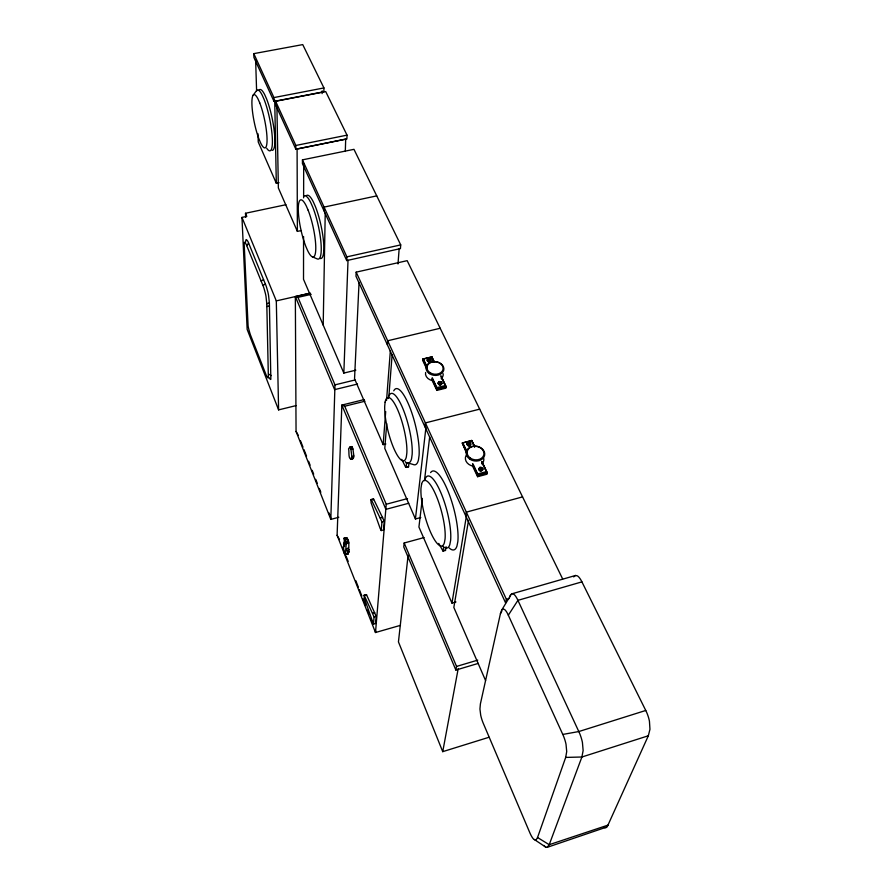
<?xml version="1.0" encoding="UTF-8"?>
<svg xmlns="http://www.w3.org/2000/svg" width="892" height="892" viewBox="0 0 892 892"><rect width="100%" height="100%" fill="white"/><g stroke="black" fill="none" stroke-linecap="round" stroke-linejoin="round"><path stroke-width="1.34" d="M302.444 159.858L302.444 163.649L346.732 260.575L400.43 248.612L400.72 244.899L353.968 149.332L302.444 159.858L346.865 256.863L346.732 260.575M303.57 236.503L303.514 279.319L343.833 373.079L355.819 370.18M303.626 197.834L303.681 163.314M322.135 93.615L322.179 90.839M323.93 87.94L323.874 91.764L274 101.409L253.941 57.501L253.807 53.643L302.734 44.6L323.93 87.94L273.933 97.574L253.807 53.643M324.008 210.846L324.075 207.1L376.736 195.883M323.194 325.089L325.223 213.255M349.173 549.695A2.464 1.16 -21.3 0 0 347.267 551.401A2.464 1.16 -21.3 0 0 348.984 552.126C347.992 548.468 351.047 536.014 344.022 538.233C345.527 541.254 340.075 556.842 347.992 554.077L348.192 551.568M345.304 151.462L345.695 139.096L297.092 148.931L297.382 231.396L301.407 230.526M347.021 135.149L346.899 138.951L295.876 149.265L275.695 105.111L275.617 101.275L325.714 91.586L347.021 135.149L295.854 145.463L275.617 101.275M400.463 625.348L375.499 632.517L337.098 535.312L341.837 405.091L364.326 399.538M343.833 373.079L348.025 260.196M356.176 272.149L355.997 276.286L505.597 602.903L506.388 599.346L356.176 272.149L407.165 260.665L562.629 578.897M359.052 282.407L354.548 378.754L383.159 444.651L385.846 443.971M350.69 459.38L351.861 456.537L350.935 449.468L349.842 447.07L348.538 448.921C349.575 451.229 347.49 460.952 352.663 458.878L353.856 456.035L352.931 448.966L351.849 446.569L349.842 447.07M375.588 630.733L375.499 632.517L386.236 504.248L344.713 406.228L341.837 405.091L385.879 509.354L408.737 503.255M245.545 242.256L245.924 239.915A11.34 1.974 77.1 0 1 246.471 239.647L247.586 240.918A14.216 2.475 77.1 0 1 248.199 242.078L265.883 285.295A14.45 2.587 76.8 0 1 266.541 287.257L267.834 291.885A11.529 2.074 76.8 0 1 268.548 295.297L269.373 302.934L270.845 379.323A10.737 1.829 76.3 0 1 270.265 379.278L269.15 377.695M364.126 595.198L364.248 598.086L373.48 624.11L375.577 623.519L376.179 616.294L366.59 594.875L364.126 595.198L374.06 616.896L373.48 624.11M370.949 499.609L371.083 502.865L380.159 528.465L381.241 530.562L383.56 529.937L384.285 521.251L373.67 499.185L370.949 499.609L373.67 499.185M366.155 595.477L366.211 594.607M373.19 499.899L373.257 498.996M345.416 554.779L346.219 543.741L344.022 538.233M331.043 518.074L330.809 519.4L296.055 431.405L295.341 296.545L297.95 297.359L334.979 384.865L330.809 519.4L338.815 517.271M387.384 344.814L387.685 340.766L440.191 328.267M383.159 444.651L385.69 411.558M386.537 400.53L390.339 350.879M397.988 263.965L399.159 248.801M386.727 423.622L384.787 448.408L415.427 518.988L420.779 517.538M388.89 396.081L392.123 354.771M381.241 530.562L381.943 521.887L371.362 499.799M406.562 463.517L408.96 462.892L408.558 466.795L406.161 467.419L406.562 463.517L405.347 461.666M434.315 361.918L431.795 356.889L422.964 359.03L422.607 360.212L426.766 369.02M424.09 537.553L404.176 542.994L403.764 546.941L455.879 670.059L478.302 663.392M427.257 360.245L427.959 358.539L430.223 358.617L430.535 361.282L429.61 361.84L428.405 361.795L427.257 360.245L427.959 358.539L429.699 358.874L430.836 359.443L430.535 361.282M427.48 361.16L427.357 359.309L428.561 358.829M428.405 361.795L428.84 360L430.011 359.286M428.985 359.186L429.13 358.695M429.61 361.84L429.442 360.022M408.112 555.27L398.445 641.894L442.733 751.655L489.006 737.271M431.583 358.038L431.795 356.889L434.148 361.817M424.949 426.833L425.395 422.908L479.695 409.138M415.427 518.988L425.975 427.179M422.351 498.383L418.928 527.038L451.954 603.103L455.968 601.955M424.469 480.643L429.676 436.968M440.838 375.554L445.576 385.489L445.933 388.143L436.857 390.395L436.924 387.63L432.23 377.684M438.206 383.315L438.92 381.598L441.205 381.687L441.718 383.448L440.592 384.954L439.377 384.909L438.206 383.315L438.92 381.598L440.681 381.954L441.83 382.534L441.518 384.374M438.429 384.262L438.318 382.4L439.533 381.91M439.377 384.909L439.823 383.103L440.994 382.378M439.946 382.233L440.113 381.776M440.592 384.954L440.436 383.125M446.067 546.718L445.498 550.453L443.034 551.133L443.58 547.409M467.073 444.183L467.821 442.432L470.173 442.521L470.497 445.298L469.56 445.911L468.3 445.866L467.073 444.183L467.821 442.432L469.649 442.833L470.831 443.413L470.497 445.298M467.319 445.186L467.218 443.291L468.467 442.789M468.3 445.866L468.791 444.06L469.984 443.279M468.846 443.023L469.058 442.633M469.56 445.911L469.415 444.082M470.028 443.413L470.173 442.521L469.649 442.833M471.411 441.529L471.69 440.458L474.834 446.78M465.736 515.877L466.349 512.131L522.567 496.9M451.954 603.103L466.449 515.743M468.545 520.315L453.838 607.441L485.56 680.518M481.936 461.655L486.675 471.567L486.999 474.209L477.599 476.707L477.722 473.931L473.028 463.996M478.959 469.237L479.718 467.475L480.899 467.163L482.773 468.478L482.427 470.374L480.208 470.965L479.216 470.262L479.718 467.475L481.58 467.899L482.617 469.359M479.216 470.262L479.115 468.356L480.387 467.854M480.208 470.965L480.71 469.147L481.914 468.356L482.773 468.478L482.427 470.374M481.479 471.009L481.345 469.17M455.879 670.059L456.548 666.424L404.176 542.994M442.733 751.655L458.22 668.543M500.445 613.596L480.398 703.899L479.941 709.017L480.699 715.161A11.462 2.81 72.8 0 0 481.803 719.309A11.986 2.944 72.8 0 0 483.196 723.133L529.725 832.504A12.822 3.178 71.5 0 0 531.565 836.283A12.209 3.022 71.5 0 0 533.349 838.848L545.581 847.01L547.22 847.322L607.162 826.895L648.328 735.777L649.956 729.277L649.443 721.26A14.908 5.084 71 0 0 647.982 715.808A15.655 5.33 71 0 0 645.763 710.467L581.762 581.573A14.506 4.817 73.1 0 0 579.61 578.038A13.882 4.616 73.1 0 0 577.358 575.864L575.507 575.485L511.484 593.927L501.638 610.206L500.445 613.596L501.783 611.321M534.33 839.695L536.259 839.684L537.542 837.51L565.684 757.419L566.71 751.599L566.03 744.329A13.625 3.902 71.8 0 0 564.703 739.345A14.227 4.07 71.8 0 0 562.93 734.74L508.328 615.19A13.402 3.746 73.4 0 0 506.377 611.589A12.767 3.568 73.4 0 0 504.526 609.504L503.043 609.046L501.638 610.206M509.51 597.283L510.447 595.064M508.328 615.19L517.929 600.338L581.918 581.874M253.005 95.422L256.316 90.917A31.053 6.144 78.3 0 1 262.226 95.199L264.077 99.369A31.053 6.144 78.3 0 1 272.305 137.859A31.053 6.144 78.3 0 1 266.719 148.284M246.727 245.646L246.304 244.687A13.781 2.375 77 0 0 245.713 243.561L244.642 242.323A10.994 1.895 77.1 0 0 244.107 242.568L248.11 326.071A10.258 1.684 76.5 0 0 248.745 329.048L249.871 333.129A12.901 2.13 76.5 0 0 250.451 334.89L266.162 375.041A13.112 2.219 76.3 0 0 266.753 376.246L267.823 377.773A10.425 1.762 76.3 0 0 268.38 377.818L266.786 303.693L265.983 296.3A11.172 1.985 76.8 0 0 265.281 293L264.032 288.517A14.004 2.486 76.8 0 0 263.396 286.611L246.727 245.646L248.634 243.07M573.668 576.89L575.507 575.485M428.272 359.22L427.58 360.234L428.506 360.87L430.635 360.357L429.911 359.744M439.243 382.311L438.541 383.337L440.704 384.028L441.629 383.46L441.205 381.687L440.681 381.954M468.791 444.06L467.464 444.283L469.705 445.019L470.642 444.406L469.883 443.77M480.71 469.147L479.372 469.382L481.635 470.117L482.583 469.493L481.825 468.858M261.166 281.069L263.575 279.575M262.939 285.429L265.415 284.069M547.22 847.322L549.216 844.702L581.896 757.007L583.134 750.562L582.431 742.512A15.086 4.471 71.6 0 0 580.96 736.982A15.755 4.661 71.6 0 0 578.964 731.886L517.784 600.037A14.662 4.237 73.4 0 0 515.754 596.425A14.038 4.059 73.5 0 0 513.692 594.172L512.03 593.715M608.311 825.022L549.216 844.702L537.542 837.51M648.328 735.777L581.896 757.007L565.684 757.419M645.763 710.467L578.808 731.552L562.785 734.439M266.786 303.693L269.373 302.934M456.548 666.424L477.744 660.136M506.388 599.346L509.031 598.588M372.622 613.25L374.729 612.648M374.06 616.896L376.179 616.294M364.493 595.466L366.59 594.875M345.092 554.69L347.992 554.077M344.223 538.322L346.843 537.608M344.557 538.835L347.166 538.132M345.159 540.151L347.768 539.437M345.739 541.812L348.359 541.11M346.051 542.894L348.672 542.191M346.219 543.741L348.839 543.038M380.327 518.018L382.668 517.393M381.943 521.887L384.285 521.251M386.236 504.248L407.521 498.583M479.562 468.367L480.978 467.698M477.722 473.931L486.675 471.567M487.155 473.329L477.744 475.826L472.582 464.899M266.864 306.558L269.451 305.878M401.746 459.347L405.537 466.973L408.558 466.795M471.879 440.581L462.268 443.034L466.717 453.638M351.437 458.577L353.422 458.064M350.511 448.152L352.518 447.65M350.935 449.468L352.931 448.966M351.861 456.537L353.856 456.035M351.794 457.942L353.778 457.44M350.222 447.494L352.217 446.992M436.924 387.63L445.576 385.489M344.713 406.228L364.973 401.21M357.525 384.039L334.623 389.626L295.341 296.545L309.959 293.223M285.908 204.725L245.501 213.266L246.794 216.388L241.966 217.414L247.151 329.393L278.605 409.885L296.166 405.581M427.045 367.682L422.964 359.03L431.951 356.956M334.979 384.865L355.027 379.981M278.605 409.885L276.308 300.894L310.271 293.178M297.95 297.359L311.197 294.349M346.865 256.863L400.72 244.899M257.978 133.755L258.245 141.995L276.308 183.261L279.018 182.704M605.958 827.743L604.118 827.497M312.568 256.941L317.585 259.048A32.391 7.024 77.6 0 0 320.886 241.855A32.391 7.024 77.6 0 0 312.769 207.167L310.695 202.473A32.391 7.024 77.6 0 0 303.681 196.285M268.827 374.216L271.324 375.61M352.663 458.878L352.039 458.254M405.537 466.973L406.161 467.419M545.581 847.01L544.488 846.073A13.369 3.378 71.4 0 1 543.964 845.449M444.796 549.873L445.498 550.453M443.034 551.133L438.764 543.429M440.893 382.846L441.629 383.46M430.122 359.543L430.725 360.368M347.211 553.23L347.679 553.988M337.098 535.312L339.517 539.504M296.055 431.405L298.385 435.474M441.205 376.602L445.911 386.47L436.98 388.689L432.308 378.799M474.633 446.636L471.69 440.458L462.268 443.034L466.851 452.757M482.304 462.692L487.021 472.57L477.766 475.023L472.504 463.873M431.683 357.112L434.081 362.13M441.261 377.182L446.056 387.217L436.968 389.481L432.219 379.412M471.545 440.637L474.544 446.925M481.747 462.011L485.348 469.56M432.174 359.286L433.367 361.795M423.41 359.019L426.933 366.489M467.152 451.564L462.558 442.822L467.23 452.723M422.708 359.286L426.867 368.095M431.516 379.078L436.857 390.395M472.437 465.78L477.599 476.707M297.382 231.396L278.36 187.956L276.91 106.17M241.966 217.414L276.308 300.894M300.426 440.637L302.979 447.093M303.994 449.668L306.547 456.124M308.587 461.287L310.115 465.156M312.167 470.318L313.694 474.187M315.735 479.35L317.262 483.23M319.303 488.392L320.841 492.261M329.003 512.911L330.531 516.78M342.561 547.209L344.602 552.349M346.118 556.207L348.159 561.347M355.774 580.614L358.316 587.048M359.331 589.612L361.873 596.034M362.888 598.61L365.43 605.032M367.459 610.173L368.987 614.031M371.016 619.171L372.544 623.017M348.281 550.308L348.984 552.126M245.501 213.266L245.679 217.414M255.614 59.586L256.617 91.174M274.714 100.016L276.308 183.261M273.933 97.574L274 101.409M295.854 145.463L295.876 149.265M306.279 195.738A32.38 7.069 77.7 0 1 313.326 201.915L315.411 206.609A32.38 7.069 77.7 0 1 323.506 241.286A32.38 7.069 77.7 0 1 320.15 258.479M258.78 90.438A31.042 6.188 78.4 0 1 264.723 94.719L266.574 98.889A31.042 6.188 78.4 0 1 274.335 131.849A31.042 6.188 78.4 0 1 272.194 150.347M443.157 373.726A8.887 6.846 6.4 0 1 441.194 378.676M432.876 380.728A8.887 6.846 6.4 0 1 425.595 372.477M393.751 390.83A39.248 9.845 75.8 0 1 409.807 407.343A39.248 9.845 75.8 0 1 419.084 455.399L418.426 460.038A39.248 9.845 75.8 0 1 413.319 464.531L407.031 462.669A35.814 8.842 75.8 0 0 411.591 458.544L412.16 454.307A35.814 8.842 75.8 0 0 402.415 407.499A35.814 8.842 75.8 0 0 388.198 398.49M483.776 458.521A9.277 7.426 9.1 0 1 481.847 463.918M473.239 466.182A9.277 7.426 9.1 0 1 466.148 455.399M449.178 547.956A40.82 10.648 74.9 0 0 456.949 546.082L457.83 541.678A40.82 10.648 74.9 0 0 448.509 492.406A40.82 10.648 74.9 0 0 430.613 472.604M442.867 546.261A37.263 9.567 74.9 0 0 449.836 544.533L450.605 540.507A37.263 9.567 74.9 0 0 440.726 492.362A37.263 9.567 74.9 0 0 424.715 480.297M347.367 550.331A2.464 1.16 -21.2 0 1 346.642 549.294A2.464 1.16 -21.2 0 1 348.471 547.878M344.769 546.071A2.52 1.36 -22.4 0 1 344.814 544.031M344.736 544.9A2.52 1.36 -22.4 0 1 343.576 543.975A2.52 1.36 -22.4 0 1 344.791 542.403M385.11 402.158L384.708 406.128A32.625 7.961 75.8 0 0 393.617 447.918A32.625 7.961 75.8 0 0 406.339 456.882L406.841 453.013A32.625 7.961 75.8 0 0 397.943 410.42A32.625 7.961 75.8 0 0 385.11 402.158M421.57 484.245L421.002 488.047A33.941 8.619 74.9 0 0 430.067 531.041A33.941 8.619 74.9 0 0 444.372 542.782L445.041 539.114A33.941 8.619 74.9 0 0 436.021 495.305A33.941 8.619 74.9 0 0 421.57 484.245M308.119 210.178L306.268 205.94A29.224 6.244 77.6 0 0 298.274 208.327A29.224 6.244 77.6 0 0 305.789 246.304L307.584 250.485A29.224 6.244 77.6 0 0 315.779 248.589A29.224 6.244 77.6 0 0 308.119 210.178M259.739 102.881L258.134 99.224A27.206 5.307 78.3 0 0 251.912 103.873A27.206 5.307 78.3 0 0 259.104 139.364L260.665 142.988A27.206 5.307 78.3 0 0 267.043 138.739A27.206 5.307 78.3 0 0 259.739 102.881M429.911 372.611A8.128 6.244 6.4 0 0 443.034 369.366A8.128 6.244 6.4 0 0 432.163 362.018A8.128 6.244 6.4 0 0 429.911 372.611M429.342 373.592A8.931 6.868 6.4 0 0 443.77 370.024A8.931 6.868 6.4 0 0 431.806 361.94A8.931 6.868 6.4 0 0 429.342 373.592M470.329 458.109A8.474 6.768 9.1 0 0 483.91 454.519A8.474 6.768 9.1 0 0 472.437 446.569A8.474 6.768 9.1 0 0 470.329 458.109M469.738 459.124A9.321 7.448 9.1 0 0 484.657 455.165A9.321 7.448 9.1 0 0 472.035 446.424A9.321 7.448 9.1 0 0 469.738 459.124"/></g></svg>
